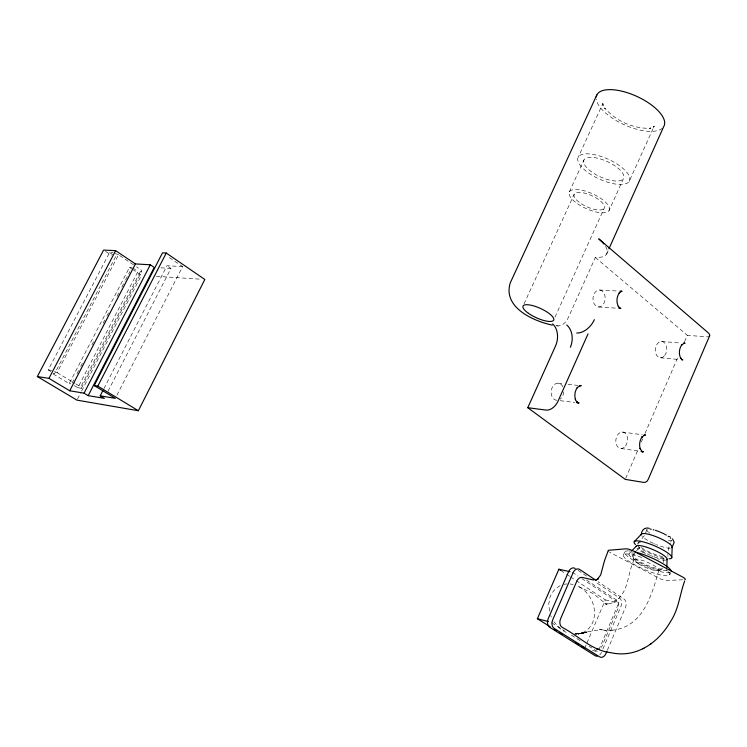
<?xml version="1.0" encoding="UTF-8"?>
<svg xmlns="http://www.w3.org/2000/svg" width="747" height="747" viewBox="0 0 747 747"><rect width="100%" height="100%" fill="white"/><g stroke="black" fill="none" stroke-linecap="round" stroke-linejoin="round"><path stroke-width="0.56" stroke-dasharray="3.73 2.8" d="M668.593 550.408L669.023 546.104L670.283 543.106M663.541 562.444L664.018 557.934M669.732 574.77L670.582 572.753M658.901 570.166C651.692 595.312 642.934 627.368 611.868 630.244M670.703 542.107L671.544 540.109M598.889 649.769L618.721 603.034L581.932 578.636M602.876 649.059L620.962 606.377A6.406 4.435 -77.4 0 0 619.599 598.058L595.452 581.969M607.367 650.245L625.472 607.442A6.415 4.435 -77.4 0 0 624.109 599.113L598.03 581.698M584.677 648.34L586.47 644.129M586.918 643.074L605.341 599.888L576.311 580.727M634.194 559.662C628.946 570.129 628.647 582.959 623.371 592.334L618.591 598.758L618.946 598.394L613.604 602.502L614.109 602.231L608.516 604.043L609.711 603.856L603.781 603.501L607.124 604.911L593.295 593.622L577.506 586.012A49.909 35.37 -76 0 1 584.285 590.466C592.446 597.721 596.657 609.72 593.435 620.346A16.06 11.298 -76.7 0 1 591.671 624.473C588.935 629.516 583.818 633.195 578.122 634.007L588.001 631.71L579.532 633.736M646.921 529.698L644.381 535.674L640.861 539.838M623.409 555.077L624.688 552.07M625.697 478.304L638.573 448.424M641.328 442.019L642.709 438.816M645.006 433.484L678.117 356.655M684.56 341.715L687.315 335.31L705.999 336.785A10.271 3.352 22.8 0 0 707.754 336.776M629.217 181.288A28.209 10.86 24.5 0 0 595.938 154.974A28.209 10.86 24.5 0 0 586.18 171.184A28.209 10.86 24.5 0 0 629.217 181.288L654.232 126.103L653.242 127.317L654.185 126.495L649.703 128.297L650.758 128.195C633.512 129.138 615.799 120.902 604.584 107.923L605.163 108.754L602.848 103.964L602.848 105.206L602.866 103.553L602.502 104.776L602.969 103.31L578.187 157.29M605.528 246.351A37.733 13.035 24.5 0 1 595.34 257.491L568.252 317.708A16.238 11.186 -83.5 0 1 556.216 325.748M606.564 254.092L608.945 248.779M555.04 317.064L604.183 208.273A16.574 6.079 24.5 0 0 584.415 193.09A16.574 6.079 24.5 0 0 579.056 202.204A16.574 6.079 24.5 0 0 604.183 208.273M609.048 210.551A21.943 8.049 24.5 0 0 582.921 190.438A21.943 8.049 24.5 0 0 575.732 202.456A21.943 8.049 24.5 0 0 609.048 210.551L623.456 178.58A21.84 8.404 24.5 0 0 597.619 158.224A21.84 8.404 24.5 0 0 590.177 170.82A21.84 8.404 24.5 0 0 623.456 178.58M569.335 191.914L583.949 159.998M524.039 303.898L574.2 194.192M116.896 395.247L182.595 266.614L167.281 256.128M103.908 388.617L166.973 265.727L182.595 266.614M108.054 391.139L170.932 268.416L166.973 265.727M74.308 385.583L77.856 387.721L137.952 271.497L141.556 271.721L141.23 269.984L136.505 266.819M77.856 387.721L81.348 388.291L80.825 386.899L141.23 269.984M81.348 388.291L141.556 271.721M77.464 399.094L81.199 391.876M81.731 390.849L141.37 275.316L133.153 269.816M53.112 373.911L69.228 383.603L129.502 267.37L132.004 267.519M72.179 382.959L73.785 379.859M76.988 373.677L78.594 370.587M80.723 366.469L82.329 363.369M91.946 344.825L93.543 341.724M103.161 323.18L104.767 320.08M106.896 315.962L108.502 312.872M117.046 296.382L119.716 291.227M121.854 287.1L125.057 280.919M125.599 279.892L129.866 271.647M115.654 256.585L54.568 373.715L52.972 373.472M54.391 371.52L57.099 372.604L118.53 254.764L135.552 266.184M50.955 371.539L48.238 369.905L109.594 252.533L113.161 252.701M637.966 543.302L640.132 540.697M632.858 555.31L635.762 551.828M636.481 550.959L639.385 547.486M629.123 553.658L630.72 551.986M560.091 585.629L555.329 588.851L551.697 593.473A16.247 11.579 -76.8 0 0 549.876 597.684L548.774 603.959L549.652 612.241M658.462 570.549L662.346 568.784M578.122 634.007L587.039 632.13L576.301 634.054M584.341 632.84L574.882 634.035L584.826 632.756M564.19 584.285L567.094 583.911M576.311 634.063L585.078 632.718M574.788 634.044L601.699 629.432L599.271 629.394L605.387 630.365L612.475 630.225M575.722 633.68L583.846 632.896L575.648 633.689M682.721 579.784L665.96 580.503A6.62 1.326 23 0 1 658.873 578.15L612.073 553.527A6.658 1.345 23.3 0 1 609.561 552.042M605.994 630.403L606.611 630.384M599.654 290.023A8.497 6.079 -86.1 0 1 604.024 303.105A8.497 6.079 -86.1 0 1 593.52 302.376A8.497 6.079 -86.1 0 1 599.654 290.023L618.721 291.106M160.904 267.828L170.932 268.416M156.366 276.306L201.373 279.257M598.515 306.98L618.684 308.324M661.609 341.454L680.685 343.05M660.479 357.794L679.527 359.559M558.028 383.155L563.583 383.781M568.019 384.285L578.019 385.424M556.039 325.701L558.149 325.953M560.231 400.691L574.648 402.474M570.073 583.977L573.07 584.481M622.27 432.027L642.289 434.773M621.149 448.527L640.03 451.291M48.238 369.905L51.683 370.428M604.781 630.272L605.387 630.365M69.228 383.603L70.844 383.855M605.341 599.888L618.721 603.034M592.436 650.413L597.983 651.888L589.112 646.314M115.309 253.532L118.53 254.764M57.099 372.604L74.896 383.332M75.877 383.93L80.825 386.899M551.631 622.755L564.452 630.813M571.362 635.155L582.202 641.972M560.829 570.503L565.666 573.696M566.637 574.34L569.541 576.254M570.503 576.889L575.339 580.083M572.249 572.211L578.057 576.068M105.514 251.356L111.256 255.185M578.075 570.381L587.73 576.824M586.47 580.008L617.171 600.448A6.443 4.473 -77.3 0 1 618.357 607.647L602.035 646.127A6.49 4.51 -76.2 0 1 601.13 647.425M109.594 252.533L113.927 255.427M132.854 268.089L137.952 271.497M129.502 267.37L132.247 269.2M595.34 257.491L687.315 335.31M553.807 621.635L559.41 628.012A49.47 34.978 -77.5 0 0 566.301 632.336M550.679 615.509L551.333 617.106M638.293 545.263L639.357 548.27M632.84 556.244L634.259 560.269M663.868 558.27A13.399 2.811 23.1 0 1 653.84 556.748M653.046 556.45A13.399 2.811 23.1 0 1 651.44 555.824M650.637 555.488A13.399 2.811 23.1 0 1 639.712 547.224M662.617 556.636A16.341 3.455 23.1 0 1 640.851 547.224M637.938 544.264A16.341 3.455 23.1 0 1 640.431 542.705M667.323 554.545A16.341 3.455 23.1 0 1 667.585 554.89M667.93 555.516A16.341 3.455 23.1 0 1 667.827 556.45M664.064 558.112A20.43 4.323 23.1 0 1 638.629 547.112M670.395 548.186A16.723 3.623 23 0 1 656.417 544.656M655.418 544.236A16.723 3.623 23 0 1 654.419 543.807M653.438 543.368A16.723 3.623 23 0 1 641.748 535.814M668.266 571.67A25.174 5.108 23.1 0 1 653.662 573.005A25.174 5.108 23.1 0 1 624.072 557.075A25.174 5.108 23.1 0 1 642.233 557.654M666.193 569.849A25.174 5.108 23.1 0 1 667.669 571.091M670.143 572.473A25.165 5.154 23.1 0 1 638.694 563.247A25.165 5.154 23.1 0 1 627.76 550.894M628.563 550.913A25.165 5.154 23.1 0 1 630.431 551.081M671.292 540.417A13.371 2.941 23 0 1 668.322 540.679M649.825 533.171A13.371 2.941 23 0 1 648.863 532.452M648.452 532.116A13.371 2.941 23 0 1 647.154 529.38M662.589 568.654A16.369 3.352 23.1 0 1 640.095 561.856A16.369 3.352 23.1 0 1 637.938 555.114M665.801 560.11A16.751 3.511 23.1 0 1 657.285 558.672M645.539 553.882A16.751 3.511 23.1 0 1 644.633 553.406M643.755 552.929A16.751 3.511 23.1 0 1 636.958 548.111M666.669 569.905A20.468 4.193 23.1 0 1 640.375 562.995A20.468 4.193 23.1 0 1 633.689 553.116M601.522 652.262A6.462 4.482 -76 0 1 599.757 654.858M556.907 400.28A8.59 6.265 -83.2 0 1 551.165 393.099A8.59 6.265 -83.2 0 1 555.833 383.631A8.59 6.265 -83.2 0 1 563.173 387.544M563.733 391.83A8.59 6.265 -83.2 0 1 560.119 399.178M662.393 128.167A37.014 15.5 24.6 0 1 625.202 125.16A37.014 15.5 24.6 0 1 596.218 99.118M638.825 564.06A13.427 2.727 23.1 0 0 658.807 570.316A13.427 2.727 23.1 0 0 642.037 560.306A13.427 2.727 23.1 0 0 638.825 564.06M664.625 355.581A8.189 5.677 -84.5 0 0 663.056 341.799A8.189 5.677 -84.5 0 0 655.39 351.492A8.189 5.677 -84.5 0 0 664.625 355.581M625.426 446.099A8.292 5.836 -81.9 0 0 623.773 432.308A8.292 5.836 -81.9 0 0 615.873 442.42A8.292 5.836 -81.9 0 0 625.426 446.099"/><path stroke-width="1.12" d="M671.796 557.579L672.169 547.178M666.819 567.318L667.118 559.195M684.682 580.979C679.751 594.425 678.771 609.178 670.619 621.42C661.431 637.499 645.95 651.216 627.041 653.541C621.532 654.241 615.958 653.858 610.56 652.626C591.643 650.497 578.243 635.576 561.996 627.275A6.602 4.687 -76.4 0 1 560.642 618.637L576.955 580.858A6.555 4.641 -77.6 0 1 582.501 577.515L593.781 580.055M608.114 551.006L604.472 560.782L600.663 574.985L597.273 579.485L598.151 578.841L595.835 580.111M672.104 547.402L674.168 542.266L672.487 538.839M606.909 651.309L606.004 653.448A6.471 4.482 -76 0 1 599.626 656.893L554.199 628.432A6.63 4.715 -76.2 0 1 552.696 619.833L573.089 572.697A6.574 4.669 -77.8 0 1 579.672 569.447L596.097 580.41M641.309 534.366C641.458 529.922 645.147 526.98 649.236 528.297M709.65 335.748L648.312 479.182L647.107 481.143L645.52 482.235L643.662 482.394L625.23 479.369L527.784 407.703L555.591 345.87A16.313 11.298 -82.7 0 0 552.64 323.918M550.175 626.752L537.364 618.731L558.896 569.223L570.026 571.716M588.01 333.918L557.962 401.335A10.99 6.919 -53.2 0 1 546.15 410.103L527.784 407.703M608.945 248.779L663.728 126.57A37.014 15.5 24.6 0 0 635.632 95.859A37.014 15.5 24.6 0 0 596.227 96.942M596.825 94.99L510.285 282.824C502.516 307.241 533.05 321.033 552.294 325.113M37.35 376.535L48.957 378.374L69.704 390.784L84.066 393.165L88.193 395.649L154.218 267.435L150.287 264.774L135.422 263.924L115.636 250.647L103.6 250.077L37.35 376.535L76.932 400.131L138.354 410.738L204.827 279.481L166.254 253.028L162.501 252.85L94.187 385.545L115.309 398.356L100.201 395.845L102.853 390.681M84.066 393.165L150.287 264.774M94.187 385.545L97.81 386.115L166.254 253.028M69.704 390.784L135.422 263.924M48.957 378.374L115.636 250.647M634.231 541.659L641.589 533.974M631.523 551.155L636.323 546.132M642.906 648.798L643.895 648.2M650.394 644.222L651.328 643.653M684.047 343.331L685.046 343.237L683.514 343.452L684.373 343.022L681.441 345.226L681.862 344.684C678.995 348.662 678.528 354.283 680.881 358.607L680.545 357.953L682.366 359.802L681.432 359.54L682.889 359.877M580.242 385.667L581.222 385.592L579.532 385.863L580.372 385.433L577.142 387.814L577.515 387.273C574.863 390.784 574.163 395.555 575.498 399.72L575.293 399.197L576.254 401.167L578.402 403.007L576.899 402.101L579.084 403.025L576.871 402.745M644.512 435.071L645.492 435.025L643.923 435.324L644.764 434.941L641.738 437.303L642.14 436.818C639.665 440.235 638.965 444.801 640.198 448.826L639.964 448.284L642.075 451.59L641.384 450.992L642.784 451.832L641.85 451.515L643.354 451.786L641.131 451.459M619.851 291.171L622.092 291.302L620.496 291.479L621.457 291.358L619.179 293.095L619.571 292.497C616.499 296.578 616.088 302.479 618.6 306.942L618.283 306.307L620.309 308.324L619.375 308.081L620.925 308.474M88.193 395.649L104.356 398.356L100.201 395.845M537.364 618.731L548.429 621.569M97.81 386.115L138.354 410.738M554.125 629.217L556.095 630.449M560.035 632.924L562.005 634.156M575.806 642.793L578.766 644.642M581.717 646.491L584.677 648.34M558.896 569.223L560.829 570.503M669.573 536.542L670.199 536.972M635.445 544.544A20.43 4.323 23.1 0 1 654.475 545.796A20.43 4.323 23.1 0 1 669.023 558.775M641.29 534.871A16.723 3.623 23 0 1 657.5 537.261A16.723 3.623 23 0 1 671.983 547.607M608.347 550.838A6.658 1.345 23.3 0 1 608.758 550.259L626.014 548.812A6.807 1.401 23.2 0 1 634.39 551.501L682.627 577.02A6.77 1.382 22.9 0 1 684.962 579.691M650.058 529.072A13.371 2.941 23 0 1 651.216 529.249M653.214 529.698A13.371 2.941 23 0 1 653.942 529.884M655.455 530.342A13.371 2.941 23 0 1 657.033 530.874M657.836 531.164A13.371 2.941 23 0 1 658.649 531.472M659.461 531.799A13.371 2.941 23 0 1 660.273 532.135M661.086 532.48A13.371 2.941 23 0 1 661.879 532.844M662.673 533.209A13.371 2.941 23 0 1 663.448 533.582M664.204 533.965A13.371 2.941 23 0 1 664.933 534.348M665.642 534.74A13.371 2.941 23 0 1 666.324 535.123M668.173 536.271A13.371 2.941 23 0 1 668.714 536.645M670.451 538.045A13.371 2.941 23 0 1 670.769 538.363M635.034 551.986A25.165 5.154 23.1 0 1 658.452 561.174A25.165 5.154 23.1 0 1 671.077 571.044M636.22 546.337A16.751 3.511 23.1 0 1 653.905 549.997A16.751 3.511 23.1 0 1 666.744 559.783M598.861 649.022A6.49 4.51 -76.2 0 1 596.498 648.947M597.423 656.118A6.462 4.482 -76 0 1 595.144 655.679L549.727 627.275A6.611 4.715 -76.2 0 1 548.214 618.693L568.588 571.688A6.555 4.659 -77.7 0 1 575.171 568.448M603.791 243.933A37.733 13.035 24.5 0 0 598.711 238.825L707.745 332.378A10.271 3.352 22.8 0 1 709.006 336.421M594.369 319.651A16.294 10.066 -51.1 0 1 576.731 332.985M566.693 324.992A16.434 11.98 -84.9 0 1 570.363 347.224M528.409 313.282A16.854 5.089 24.5 0 0 553.611 320.239A16.854 5.089 24.5 0 0 533.078 305.728A16.854 5.089 24.5 0 0 528.409 313.282"/></g></svg>
